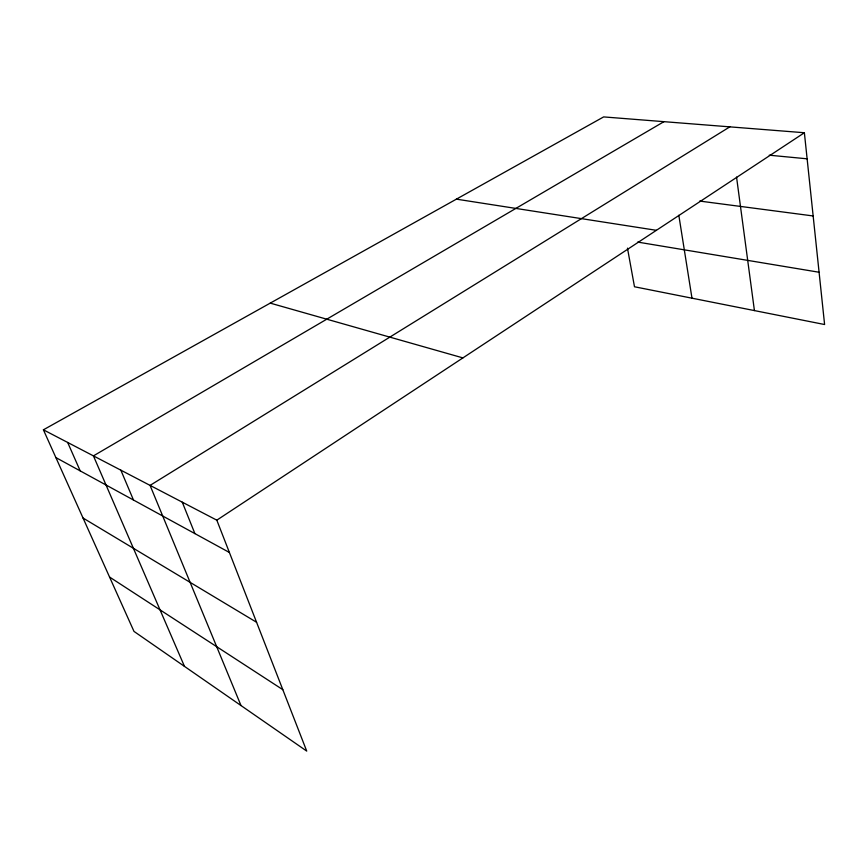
<?xml version="1.0" encoding="UTF-8"?>
<svg xmlns="http://www.w3.org/2000/svg" width="868" height="868" viewBox="0 0 868 868"><rect width="100%" height="100%" fill="white"/><g stroke="black" fill="none" stroke-linecap="round" stroke-linejoin="round"><path stroke-width="1.3" d="M804.376 132.739L603.651 116.909L43.4 429.812L216.816 520.171L804.376 132.739L824.6 324.524L634.486 286.765L627.466 248.139M729.836 126.858L150.066 485.396L241 705.554M663.955 121.661L93.429 455.884L184.483 666.396M769.254 155.198L807.121 158.811M699.695 201.072L813.153 215.958M456.384 199.152L656.403 230.313M637.698 242.085L819.088 272.248M270.241 303.127L462.904 357.898M55.877 457.577L229.402 552.482M83.035 518.033L256.581 622.28M109.563 577.046L282.816 689.669M43.4 429.812L133.987 631.405L306.729 751.091L216.816 520.171M67.661 442.452L80.203 470.879M120.847 470.163L133.477 500.022M182.269 502.171L194.899 533.614M678.819 215.264L691.98 298.18M736.552 177.094L754.422 310.581"/></g></svg>
